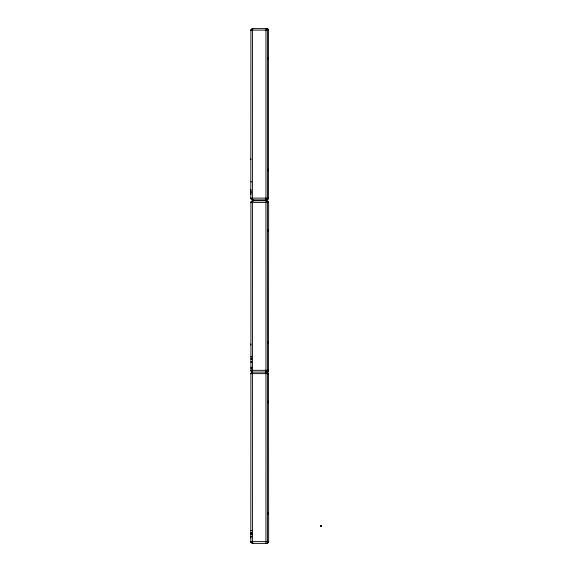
<?xml version="1.0" encoding="UTF-8"?>
<svg xmlns="http://www.w3.org/2000/svg" width="572" height="572" viewBox="0 0 572 572"><rect width="100%" height="100%" fill="white"/><g stroke="black" fill="none" stroke-linecap="round" stroke-linejoin="round"><path stroke-width="0.86" d="M321.185 525.675L320.928 526.447M320.913 526.476L320.885 525.675L321.121 526.476L321.185 525.94M320.892 525.918C321.199 525.825 321.257 525.954 321.078 526.412M250.851 158.816L250.851 159.667M250.908 194.559L250.908 189.597M250.851 343.958L250.851 345.152M253.61 199.378L253.525 199.9A1.787 1.78 -90 0 1 252.266 199.378M266.96 199.378L266.874 199.9L252.588 199.9A1.787 1.78 -90 0 1 250.808 198.119L250.915 29.901M266.96 371.571L266.96 372.622M268.54 370.942L268.654 202.581A1.787 1.78 -90 0 0 266.874 200.793L252.588 200.793L252.502 201.315L252.466 373.881L252.502 542.878L252.588 543.4L266.874 543.4A1.787 1.78 -90 0 0 268.654 541.612L268.554 373.402M253.589 543.164L253.525 543.4A1.787 1.78 -90 0 1 252.631 543.164M268.54 198.749L268.554 29.901M268.54 542.249L268.654 541.612L250.808 541.612L250.915 373.402M250.929 370.942L250.915 202.095M268.554 198.598L268.654 198.119L250.808 198.119L250.929 198.749M268.554 370.799L268.654 370.313L250.808 370.313L250.915 370.799M268.554 542.099L268.654 541.612M268.189 57.593L268.189 59.381M268.189 169.119L268.189 170.906M268.189 229.794L268.189 231.574M268.189 341.32L268.189 343.1M268.189 401.094L268.189 402.881M268.189 512.619L268.189 514.407M268.561 30.123L250.901 30.123M268.554 202.095L268.654 202.581L250.901 202.316M267.553 198.598L267.567 29.751M268.561 373.623L250.901 373.623M267.553 370.799L267.567 201.952M267.553 542.099L267.567 373.251M268.654 30.387A1.787 1.78 -90 0 0 266.874 28.6L252.588 28.6L252.502 29.122L252.588 199.9M250.808 373.881A1.787 1.78 -90 0 1 252.588 372.1L266.909 372.036A1.787 1.78 -90 0 0 268.654 370.313M267.539 198.377L267.725 198.119A1.787 1.78 -90 0 1 265.944 199.9L265.944 28.6A1.787 1.78 -90 0 1 267.725 30.387L267.553 29.901M267.539 370.577L267.725 370.313A1.787 1.78 -90 0 1 265.944 372.1L265.944 543.4A1.787 1.78 -90 0 0 267.725 541.612L267.539 541.877M250.858 181.867L251.744 181.867M250.851 192.085L251.294 192.085M250.858 356.485L251.744 356.485M250.858 358.079L251.744 358.079M250.858 359.237L251.744 359.237M250.858 361.411L251.744 361.411M250.858 362.569L251.744 362.569M250.858 367.296L251.744 367.296M250.858 368.776L251.744 368.776M250.886 530.509L251.78 530.509M250.886 532.389L251.78 532.389M250.886 533.547L251.78 533.547M250.886 534.663L251.78 534.663M251.78 536.486L250.886 536.486A7.479 0.522 -90 0 0 250.893 537.351L250.901 538.03M252.559 372.036L252.588 372.1A1.787 1.78 -90 0 1 250.808 370.313M267.553 202.095L267.725 202.581A1.787 1.78 -90 0 0 265.944 200.793L265.944 372.1A1.787 1.78 -90 0 1 267.725 373.881L267.553 373.402M250.808 198.119L250.915 198.598M252.588 543.4A1.787 1.78 -90 0 1 250.808 541.612L250.915 542.099M250.808 541.612L250.929 542.249M253.589 28.836L253.525 28.6A1.787 1.78 -90 0 0 252.631 28.836M253.589 201.037L253.553 200.858A1.787 1.78 -90 0 0 252.631 201.037M250.808 30.387A1.787 1.78 -90 0 1 252.588 28.6M268.654 198.119A1.787 1.78 -90 0 1 266.874 199.9M250.808 202.581A1.787 1.78 -90 0 1 252.588 200.793M266.874 372.1A1.787 1.78 -90 0 1 268.654 373.881M252.631 371.857A1.787 1.78 -90 0 1 252.266 371.571M252.266 372.622A1.787 1.78 -90 0 1 252.631 372.336"/></g></svg>
